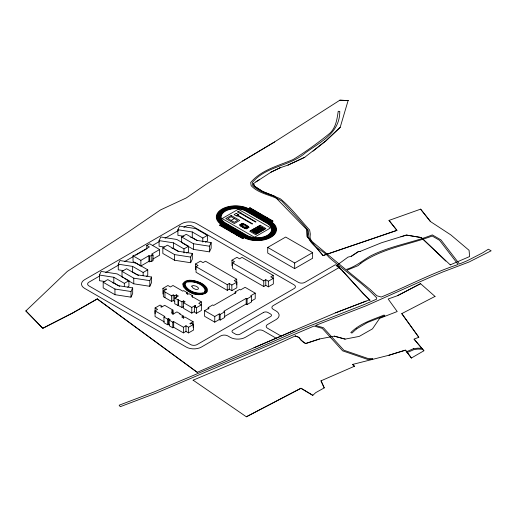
<?xml version="1.0" encoding="UTF-8"?>
<svg xmlns="http://www.w3.org/2000/svg" width="517" height="517" viewBox="0 0 517 517"><rect width="100%" height="100%" fill="white"/><g stroke="black" fill="none" stroke-linecap="round" stroke-linejoin="round"><path stroke-width="0.78" d="M184.608 284.26C186.036 291.329 195.898 294.199 202.509 293.378M339.869 100.195L348.141 100.563L339.869 100.195L274.605 141.91L242.738 160.987L274.663 141.936M185.241 284.124L185.306 285.384M205.1 290.864L205.146 290.166M205.075 290.968L204.906 291.426M184.672 283.936L185.254 282.883A4.608 2.663 0 0 1 186.068 282.23M105.054 281.558L99.438 280.692L99.438 275.05L101.119 271.425L117.172 273.907L128.927 280.692L128.927 286.334L127.615 287.09M123.557 270.643L118.264 269.822L118.264 264.181L119.944 260.555L135.997 263.037L147.746 269.822L147.746 275.464L146.434 276.22M130.995 297.165L130.995 291.523L132.675 287.898L118.309 285.675L107.788 279.6L103.187 282.256L103.187 287.898L114.942 294.684L130.995 297.165L132.675 293.54L132.675 287.898M164.38 247.068L159.087 246.254L159.087 240.612L160.768 236.986L176.82 239.468L188.576 246.254L188.576 251.895L186.605 253.033M124.778 278.624L133.761 283.814L149.814 286.295L149.814 280.66L151.5 277.028L137.128 274.805L126.607 268.737L122.012 271.386L122.012 277.028L123.395 277.829M149.814 286.295L151.5 282.67L151.5 277.028M183.962 236.321L177.906 235.384L177.906 229.742L179.593 226.116L195.646 228.598L207.395 235.384L207.395 241.025L205.423 242.163M190.644 262.726L190.644 257.085L192.324 253.459L177.951 251.236L167.437 245.161L162.836 247.817L162.836 253.459L174.591 260.245L190.644 262.726L192.324 259.101L192.324 253.459M182.352 242.99L193.41 249.375L209.463 251.863L209.463 246.221L211.149 242.596L196.777 240.373L186.256 234.298L181.661 236.954L181.661 242.589M209.463 251.863L211.149 248.231L211.149 242.596M185.416 283.607L185.913 282.915M204.842 291.543L204.57 291.918M345.149 339.12L334.396 336.179L345.123 339.12L359.244 336.393L372.486 328.857L379.62 318.375L397.211 311.538L388.164 299.007L397.663 295.634L420.534 283.691L397.618 295.595M205.753 292.118C208.629 285.571 196.667 281.009 189.351 281.048A7.917 4.569 0 0 0 189.073 281.067L188.569 281.112A6.863 3.962 0 0 0 188.078 281.183L187.904 281.209A6.204 3.58 0 0 0 187.451 281.306L187.038 281.41A5.26 3.037 0 0 0 185.765 281.914L185.655 281.972A5.222 3.018 0 0 0 184.711 282.721C181.325 289.83 196.298 295.213 202.916 293.669A5.306 3.063 0 0 0 205.753 292.144M242.738 160.987L205.643 184.608L186.236 197.972L160.554 209.908L127.77 232.295L67.313 271.399L25.915 310.898M340.264 127.305L325.258 141.438L340.192 127.292L348.103 100.582M324.191 387.873L321.005 380.783L324.256 387.879L315.745 392.629L312.785 395.331L300.972 388.273L246.376 416.773L300.972 388.241L312.85 395.356M274.333 196.15L262.739 191.568L254.377 186.159L253.504 183.496L254.442 186.139L262.798 191.536L274.333 196.15L306.988 229.806L307.221 236.663L323.067 255.553L396.933 230.388L388.984 220.429L420.618 209.152L430.499 221.593L420.579 209.12M313.011 151.171L325.193 141.412L304.739 157.258L288.021 165.078L304.797 157.291M351.334 256.232L358.203 251.689L360.084 251.398L358.242 251.727L351.392 256.258L347.986 257.117L336.47 265.602L341.472 269.777L363.154 293.527C372.053 302.303 372.589 302.833 363.218 293.501L341.537 269.751L336.535 265.602M253.569 183.509L270.934 172.226L280.065 167.792L270.876 172.193M204.415 292.661C209.695 285.113 192.873 280.369 187.994 281.565A5.28 3.05 0 0 0 187.199 281.759L186.243 282.14M259.566 179.573L255.876 181.803M146.789 248.651L146.789 245.426L149.646 243.772L159.617 249.53L159.617 255.172L152.896 259.049M159.617 249.53L151.552 254.183L153.058 255.055L153.058 260.697L149.665 261.789L148.909 261.35L140.87 265.99L133.037 261.473L133.037 255.831L134.187 255.165L134.659 255.437L149.394 246.932L146.789 245.426M99.419 276.123L88.95 282.166A4.569 2.637 0 0 0 88.95 285.901L190.605 344.587A4.569 2.637 0 0 0 197.074 344.587L294.083 288.583A4.569 2.637 0 0 0 294.083 284.848L192.421 226.162A4.569 2.637 0 0 0 185.958 226.162L183.865 227.37M105.701 272.498L118.962 264.84M124.545 261.615L132.914 256.781M135.706 255.172L146.873 248.722M152.457 245.497L159.436 241.471M165.02 238.247L178.281 230.588M133.037 255.831L140.87 260.355L148.909 255.708L149.665 256.148L153.058 255.055M237.788 215.757L238.214 215.505M241.2 213.786L241.626 213.54M231.131 220.429L234.363 218.562M99.438 275.05L113.811 277.274L124.326 283.342L128.927 280.692M118.264 264.181L132.63 266.404L143.151 272.478L147.746 269.822M159.087 240.612L173.453 242.835L183.974 248.91L188.576 246.254M177.906 229.742L192.279 231.965L202.8 238.04L207.395 235.384M225.289 228.566L226.44 227.9M254.674 211.808L255.825 211.149M241.096 225.974L243.972 224.313M231.034 231.881L232.185 231.222M260.426 215.13L261.576 214.465M241.458 226.181L244.334 224.527M242.447 227.17L246.04 225.095M244.153 227.738L247.029 226.078M244.509 227.945L247.385 226.284M236.78 235.203L237.93 234.537M266.171 218.445L267.321 217.786M195.471 269.648L195.471 264.006L200.441 261.137L203.026 262.63L205.495 261.208L236.708 279.225L236.708 284.867M253.563 232.314L262.087 227.493M236.708 279.225L234.246 280.647L236.831 282.14L236.831 287.782L231.855 290.657L229.27 289.158L227.26 290.321L196.046 272.297L196.046 266.662L198.069 265.492L195.471 264.006M162.939 294.018L162.939 288.376L167.909 285.507L170.423 286.961L172.975 285.487L182.785 291.149L183.684 290.632L187.238 292.68L187.238 294.296M174.733 301.437L173.208 300.551L171.631 301.463L163.346 296.687L163.346 291.045L166.636 289.145L165.989 288.77L164.807 289.455L162.939 288.376M231.971 265.835L231.971 260.193L236.941 257.324L239.533 258.817L241.995 257.395L273.209 275.412L273.209 278.637M163.346 291.045L171.631 295.827L173.208 294.91L174.733 295.795L176.355 294.858L178.359 296.021L174.733 298.115L181.984 301.799L183.561 300.888L185.086 301.773L183.509 302.684L191.788 307.46L195.077 305.566L195.723 305.941L194.534 306.626L194.534 312.262L196.402 313.341L201.378 310.471L201.346 301.863L191.607 296.241L192.505 295.724L192.505 297.34M273.209 275.412L270.746 276.834L273.331 278.333L273.331 283.969L268.362 286.845L265.777 285.345L263.76 286.508L232.547 268.485L232.547 262.849L234.569 261.68L231.971 260.193M155.094 313.586L155.094 307.951L160.07 305.075L161.937 306.154L160.748 306.839L161.394 307.214L164.684 305.314L172.962 310.097L172.962 314.123M164.212 321.8L155.055 316.514L155.055 310.872L157.607 309.399L155.094 307.951M187.238 292.68L186.34 293.204L188.052 294.192L188.951 293.669L192.505 295.724M267.722 247.423L285.681 237.051L312.623 252.606L312.623 258.248L294.664 268.62L267.722 253.065L267.722 247.423L294.664 262.979L312.623 252.606M174.733 295.795L174.733 303.757L181.984 307.441L183.561 306.529M172.962 310.097L171.385 311.008L172.911 311.893L172.911 314.31M169.563 324.889L168.419 324.23L167.521 324.747L163.967 322.698L163.967 317.057L164.865 316.533L155.055 310.872M172.911 311.893L171.295 312.824L173.298 313.981L176.93 311.887L180.187 313.774L179.761 314.019L183.315 316.074L183.315 318.491M163.967 317.057L167.521 319.105L168.419 318.588L170.132 319.577L169.233 320.094L169.233 325.736L172.788 327.791L173.686 327.274L183.425 332.89L185.978 331.416L188.563 332.909L193.532 330.04L193.532 324.398L191.665 323.319L190.482 324.004L189.836 323.636L193.119 321.736L193.119 327.377M196.046 266.662L227.26 284.68L229.27 283.523L231.855 285.016L236.831 282.14M201.346 301.863L198.787 303.337L201.378 304.83L196.402 307.699L194.534 306.626M169.233 320.094L172.788 322.149L173.686 321.632L183.425 327.255L185.978 325.775L188.563 327.267L193.532 324.398M183.315 316.074L181.732 316.986L183.264 317.865L184.84 316.953L193.119 321.736M183.561 300.888L183.509 308.326L191.788 313.102L194.418 311.583M208.222 309.16L208.222 307.55L212.752 304.933L213.65 305.457L236.062 292.512L235.164 291.995L235.164 293.604M235.164 291.995L239.694 289.378L240.592 289.901L245.09 287.303L255.217 293.152L255.217 298.794L251.359 301.017M224.456 316.553L246.195 304.002L247.094 304.519L251.617 301.909L251.617 296.267L247.094 298.878L246.195 298.361L223.777 311.299L224.675 311.822L224.675 317.464L220.152 320.075L219.253 319.558L214.755 322.156L204.622 316.307L204.622 310.665L209.12 308.067L208.222 307.55M232.547 262.849L263.76 280.867L265.777 279.71L268.362 281.203L273.331 278.333M204.622 310.665L214.755 316.514L219.253 313.916L220.152 314.433L224.675 311.822M255.217 293.152L250.719 295.75L251.617 296.267M204.209 292.784L202.612 293.359M246.37 416.799L193.106 380.163M193.1 380.195L261.97 351.14L295.201 335.998M197.261 372.324L97.267 298.962L197.21 372.324L294.567 330.273L253.97 347.728M450.204 264.891L469.623 256.555L469.068 250.318L450.856 234.918L430.499 221.593M450.268 264.866L421.31 237.549L406.427 235.048L381.488 242.764L360.116 251.436M414.117 339.146L423.908 350.797L414.065 339.139L418.815 337.258L401.754 313.625L435.03 296.409M445.796 261.085L421.245 237.568L406.407 235.086L400.849 236.831M366.114 301.088L335.662 312.785L369.752 299.724M420.541 283.659L435.023 296.441M203.22 292.784C197.636 294.335 188.304 291.504 185.338 285.5M319.603 338.965L305.709 343.521L319.609 338.965L334.396 336.14M306.917 229.826L307.143 236.67L323.009 255.547L396.946 230.356L389.043 220.436M423.843 350.791L411.39 358.035L405.496 350.145L388.991 355.224L405.444 350.132L411.442 358.068M187.548 282.049C193.901 280.977 201.727 283.523 204.965 289.333M401.812 313.638L418.802 337.284M190.767 237.374L192.279 237.607L197.539 240.644M181.661 236.954L193.41 243.733L209.463 246.221M171.941 248.244L173.453 248.477L178.714 251.514M162.836 247.817L174.591 254.603L190.644 257.085M122.012 271.386L133.761 278.172L149.814 280.66M112.299 282.676L113.811 282.915L119.724 286.328M103.187 282.256L114.942 289.042L130.995 291.523M249.795 207.996L272.782 221.27M249.504 208.164L272.491 221.431M249.22 208.325L272.207 221.599M240.909 213.12L255.999 221.832L255.566 222.084L240.483 213.372M259.172 225.806L264.917 229.128M238.182 214.697L238.899 215.111L238.395 215.402L237.678 214.988M258.274 226.323L264.019 229.645M258.19 226.375L263.941 229.69M237.497 215.091L252.587 223.803L252.154 224.055L237.064 215.343M257.369 226.847L263.114 230.168M257.285 226.898L263.03 230.214M236.889 215.447L237.607 215.86L237.103 216.151L236.385 215.738M256.419 227.396L262.164 230.718M256.335 227.448L262.08 230.763M255.385 227.997L261.214 231.267M254.519 228.495L260.264 231.81M254.435 228.54L260.18 231.862M253.569 229.044L259.314 232.359M253.485 229.089L259.23 232.411M243.345 223.951L248.011 226.653M252.619 229.593L258.364 232.908M252.535 229.638L258.287 232.954M251.714 230.117L257.46 233.432M251.63 230.162L257.376 233.484M250.732 230.679L256.477 234.001M240.47 225.612L245.142 228.307M220.404 224.746L243.391 238.02M220.113 224.914L243.106 238.188M219.828 225.082L242.816 238.35M281.067 336.05L267.541 328.243A4.569 2.637 0 0 1 267.541 324.508L275.988 319.635A10.67 6.159 0 0 0 275.988 310.924L273.228 309.334A4.569 2.637 0 0 1 273.228 305.599L339.708 267.218L335.397 264.73L304.856 282.36A4.569 2.637 0 0 1 298.393 282.36L196.731 223.674A10.67 6.159 0 0 0 181.648 223.674L84.639 279.678A10.67 6.159 0 0 0 84.639 288.389L186.294 347.081A10.67 6.159 0 0 0 201.384 347.081L220.675 335.94A5.08 2.934 0 0 1 227.861 335.94L230.259 337.33A10.67 6.159 0 0 0 245.342 337.33L256.768 330.731A4.569 2.637 0 0 1 263.231 330.731L276.123 338.176M138.55 275.464L132.63 272.045L132.63 266.404M280.065 167.792L288.021 165.078M354.391 366.275L321.07 380.796M335.662 312.785L294.567 330.273M388.984 355.224L352.562 364.446M205.029 289.52L205.12 289.972M294.664 262.979L294.664 268.62M268.362 281.203L268.362 286.845M265.777 279.71L265.777 285.345M263.76 280.867L263.76 286.508M247.094 298.878L247.094 304.519M246.195 298.361L246.195 304.002M231.855 285.016L231.855 290.657M229.27 283.523L229.27 289.158M227.26 284.68L227.26 290.321M220.152 314.433L220.152 320.075M219.253 313.916L219.253 319.558M214.755 316.514L214.755 322.156M202.8 238.04L202.8 242.072M196.402 307.699L196.402 313.341M195.077 305.566L195.077 307.176M193.41 243.733L193.41 249.375M192.279 231.965L192.279 237.607M191.788 307.46L191.788 313.102M188.563 327.267L188.563 332.909M185.978 325.775L185.978 331.416M183.974 248.91L183.974 252.936M183.425 327.255L183.425 332.89M181.984 301.799L181.984 307.441M178.423 299.75L178.423 305.392M177.997 299.996L177.997 305.637M176.355 294.858L176.355 297.275M174.591 254.603L174.591 260.245M173.686 321.632L173.686 327.274M173.453 242.835L173.453 248.477M173.208 294.91L173.208 300.551M172.788 322.149L172.788 327.791M171.631 295.827L171.631 301.463M168.419 318.588L168.419 324.23M167.521 319.105L167.521 324.747M164.949 291.969L164.949 297.611M151.798 255.786L151.798 261.428M149.736 256.102L149.736 261.744M149.665 256.148L149.665 261.789M148.909 255.708L148.909 261.35M143.151 272.478L143.151 275.703M140.87 260.355L140.87 265.99M133.761 278.172L133.761 283.814M124.326 283.342L124.326 286.567M114.942 289.042L114.942 294.684M113.811 277.274L113.811 282.915M183.367 284.563C186.017 292.861 198.942 296.92 206.193 292.402C209.908 282.838 185.461 275.955 183.367 284.563M308.772 234.014C307.466 245.678 322.983 249.336 328.864 257.214C344.613 270.992 362.385 282.644 376.731 297.921L376.55 299.181L364.731 304.326L302.225 328.864L258.629 347.844L154.441 391.828L119.162 405.212L120.254 406.685L156.076 393.14L314.045 326.033L322.272 328.366L342.681 350.862L367.684 359.418L372.686 359.36L372.641 358.449L368.046 358.52L343.863 350.229L323.364 327.688L315.499 325.452L366.366 305.689L430.008 277.345L442.739 271.994L469.009 262.022L491.15 250.816L488.378 249.213L482.697 252.807L467.239 260.736L459.419 263.987L440.917 239.869L432.328 234.905C411.862 242.996 389.644 245.963 369.913 256.296C361.971 261.15 354.94 267.024 345.821 269.577L311.997 241.445L310.543 239.242L310.045 237.167L310.316 234.014L309.638 230.052C300.086 219.609 291.375 207.931 280.498 198.903C271.309 194.386 260.057 193.022 252.677 185.409L252.218 182.682C265.932 166.002 289.643 166.513 305.405 152.864C320.624 141.794 339.934 132.998 339.772 111.401L338.228 111.291C337.039 119.11 335.992 127.55 329.865 133.237C318.246 142.737 306.045 151.552 293.268 159.456C278.566 165.808 261.55 169.66 250.674 182.52L251.178 185.7C259.301 194.379 272.246 194.844 281.862 201.107C290.677 210.749 299.821 220.203 308.132 230.291L308.772 234.014M191.717 286.159L193.067 288.053A8.505 4.911 0 0 0 194.515 288.848C196.408 290.502 200.674 288.938 197.281 286.922A8.505 4.911 0 0 0 195.833 286.127L193.145 285.481L191.717 286.159M182.824 283.956L183.354 286.748L186.605 290.25A22.373 12.919 0 0 0 190.392 292.435C196.538 297.191 215.66 294.276 203.743 284.725A22.373 12.919 0 0 0 199.956 282.541C194.922 280.531 185.984 277.952 182.824 283.956M356.504 328.915L351.954 333.064L350.817 332.618C359.845 323.416 372.492 319.758 384.099 315.034L384.868 315.693L367.503 322.459L356.504 328.915M295.246 335.992L299.02 337.491L300.668 339.908L305.696 343.553C300.946 342.021 300.396 336.334 295.246 335.992M360.866 263.256L358.094 265.641L346.726 270.313L370.049 289.339L376.822 295.769L381.275 297.029C407.015 286.444 431.63 273.17 458.14 264.504L439.599 240.315L432.193 236.036C408.385 244.935 382.063 248.231 360.866 263.256M238.318 209.23L222.148 218.562L254.48 237.225L270.643 227.894L238.318 209.23M231.131 215.453L225.742 218.562L234.363 223.538L239.752 220.429L231.131 215.453M238.318 211.304L237.329 211.873L240.198 213.534L241.187 212.965L238.318 211.304M236.204 213.353L234.052 214.594L236.204 215.841L238.363 214.594L236.204 213.353M231.131 216.694L227.9 218.562L234.363 222.297L237.594 220.429L231.131 216.694M220.688 224.585L219.538 225.244L242.531 238.518L243.681 237.852L220.688 224.585M250.079 207.828L248.929 208.493L271.923 221.767L273.066 221.102L250.079 207.828M242.266 223.331L239.39 224.992L239.752 225.199L242.628 223.538L242.266 223.331M243.701 223.745L240.114 225.819L244.78 228.514L248.373 226.44L243.701 223.745M248.735 227.066L245.859 228.721L246.215 228.934L249.091 227.273L248.735 227.066M260.161 225.238L249.743 231.254L255.488 234.569L265.906 228.553L260.161 225.238M263.528 312.442L232.889 330.137A3.05 1.758 0 0 0 232.889 332.625L235.649 334.215A3.05 1.758 0 0 0 239.959 334.215L270.598 316.527A3.05 1.758 0 0 0 270.598 314.039L267.838 312.442A3.05 1.758 0 0 0 263.528 312.442M97.274 298.929L73.091 312.733L42.769 328.301L25.85 310.898L42.827 328.301L73.143 312.766L97.274 298.929M413.322 348.762L406.595 351.702L407.234 352.542L414.007 349.576L417.962 349.072L422.551 349.259L421.782 348.342L417.826 348.154L413.322 348.762M352.581 364.42L354.442 366.282L352.581 364.42M270.843 221.56L249.291 209.114A19.329 11.161 0 0 0 221.955 209.114A19.329 11.161 0 0 0 221.955 224.895L243.507 237.342A19.329 11.161 0 0 0 270.843 237.342A19.329 11.161 0 0 0 270.843 221.56M270.41 221.806L248.858 209.366A18.722 10.805 0 0 0 222.381 209.366A18.722 10.805 0 0 0 222.381 224.649L243.94 237.09A18.722 10.805 0 0 0 270.41 237.09A18.722 10.805 0 0 0 270.41 221.806M269.977 222.058L248.425 209.611A18.108 10.456 0 0 0 222.814 209.611A18.108 10.456 0 0 0 222.814 224.397L244.367 236.844A18.108 10.456 0 0 0 269.977 236.844A18.108 10.456 0 0 0 269.977 222.058M269.551 222.304L247.998 209.863A17.5 10.101 0 0 0 223.247 209.863A17.5 10.101 0 0 0 223.247 224.152L244.799 236.592A17.5 10.101 0 0 0 269.551 236.592A17.5 10.101 0 0 0 269.551 222.304M269.118 222.556L247.565 210.109A16.893 9.752 0 0 0 223.68 210.109A16.893 9.752 0 0 0 223.68 223.9L245.232 236.347A16.893 9.752 0 0 0 269.118 236.347A16.893 9.752 0 0 0 269.118 222.556M268.685 222.801L247.132 210.361A16.279 9.403 0 0 0 224.107 210.361A16.279 9.403 0 0 0 224.107 223.654L245.659 236.095A16.279 9.403 0 0 0 268.685 236.095A16.279 9.403 0 0 0 268.685 222.801M268.258 223.053L246.706 210.606A15.672 9.047 0 0 0 224.54 210.606A15.672 9.047 0 0 0 224.54 223.402L246.092 235.849A15.672 9.047 0 0 0 268.258 235.849A15.672 9.047 0 0 0 268.258 223.053M267.825 223.299L246.273 210.858A15.064 8.699 0 0 0 224.973 210.858A15.064 8.699 0 0 0 224.973 223.157L246.525 235.597A15.064 8.699 0 0 0 267.825 235.597A15.064 8.699 0 0 0 267.825 223.299M267.392 223.551L245.84 211.104A14.45 8.343 0 0 0 225.399 211.104A14.45 8.343 0 0 0 225.399 222.905L246.952 235.351A14.45 8.343 0 0 0 267.392 235.351A14.45 8.343 0 0 0 267.392 223.551"/></g></svg>
